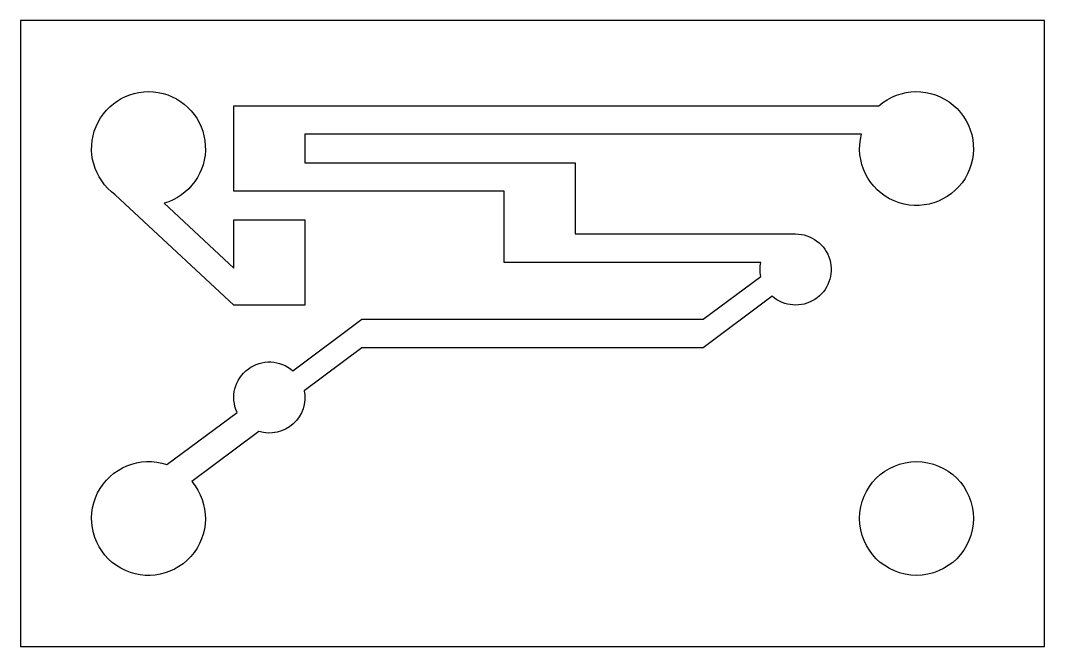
# Model space of a CAD drawing. Header units: millimetres. Extents: x 10 to 46, y -25 to -3.
import ezdxf

# ---------------------------------------------------------------- set-up
doc = ezdxf.new("R2010")
doc.units = ezdxf.units.MM
doc.layers.get('0').update_dxf_attribs({"linetype": 'CONTINUOUS'})

msp = doc.modelspace()

# ---------------------------------------------------------------- linework, layer by layer
msp.add_lwpolyline([(46, -3), (10, -3), (10, -25), (46, -25)], close=True)
for points in [[(17.5, -13), (13.333, -9.124, -4.359321), (15.051, -9.423), (17.5, -11.701), (17.5, -10), (20, -10), (20, -13)], [(36.428, -12.692), (34, -14.5), (22, -14.5), (19.977, -16.009, -0.566777), (18.383, -17.445), (16.024, -19.205, -7.430098), (15.15, -18.609), (17.614, -16.771, -0.80877), (19.574, -15.31), (22, -13.5), (34, -13.5), (36.024, -11.993, -0.099516), (36.025, -11.5), (27, -11.5), (27, -9), (17.5, -9), (17.5, -6), (40.178, -6, -6.668337), (39.564, -7), (20, -7), (20, -8), (29.5, -8), (29.5, -10.5), (37.25, -10.5, -1.443324)]]:
    msp.add_lwpolyline(points, format="xyb", close=True)
msp.add_circle((41.5, -20.5), 2)

doc.saveas('drawing.dxf')
